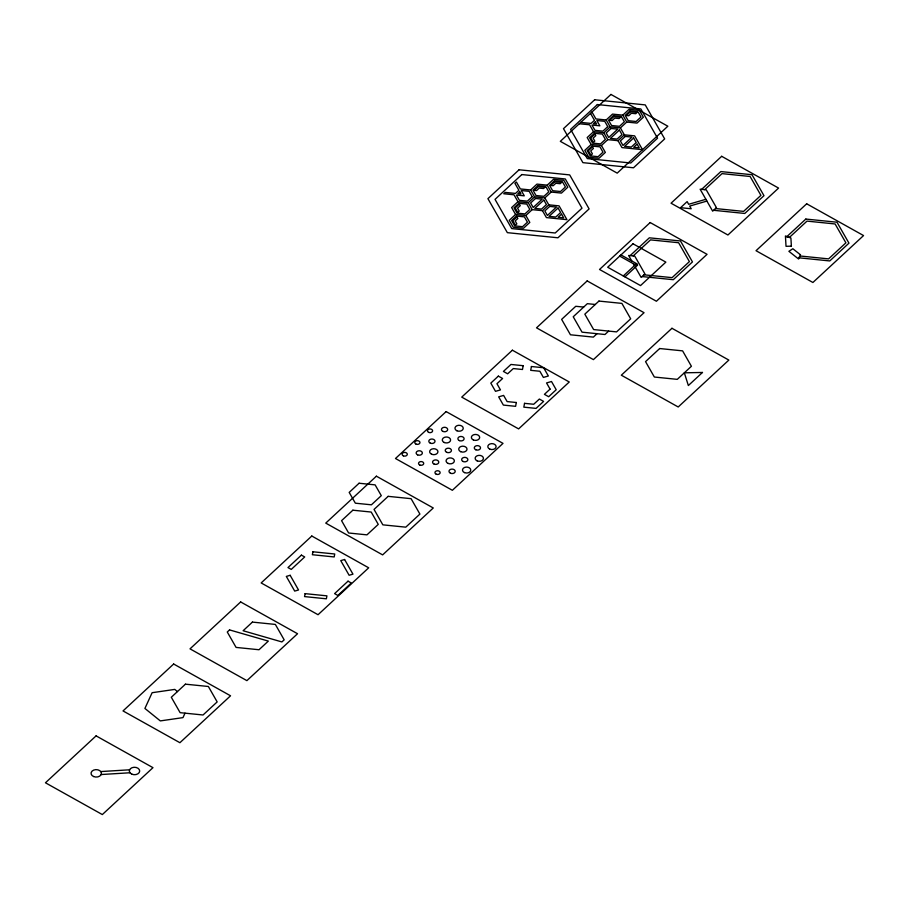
<?xml version="1.0" encoding="UTF-8"?>
<svg xmlns="http://www.w3.org/2000/svg" width="909" height="909" viewBox="0 0 909 909"><rect width="100%" height="100%" fill="white"/><g stroke="black" fill="none" stroke-linecap="round" stroke-linejoin="round"><path stroke-width="1.36" d="M185.016 713.167L182.97 717.621L160.325 720.905L144.906 708.452L152.121 692.703L174.767 689.408L177.448 691.579M517.96 201.696L514.017 194.799L503.745 193.753L505.199 192.401L515.483 193.435L518.891 190.288L514.937 183.379L516.403 182.027L520.346 188.936L530.629 189.97L536.958 184.107L547.229 185.152L553.558 179.278L563.83 180.323L567.784 187.231L561.455 193.094L551.172 192.049L544.843 197.912L534.572 196.878L528.243 202.741L517.96 201.696L511.631 207.559L515.585 214.467L525.856 215.513L532.185 209.649L542.457 210.683L548.786 204.82L559.069 205.866L566.955 219.671L546.411 217.592L542.457 210.683M591.964 112.023L595.906 118.931L606.189 119.965L612.518 114.102L622.79 115.148L629.119 109.285L639.391 110.319L643.345 117.227L637.016 123.09L626.733 122.045L620.404 127.908L610.132 126.874L603.803 132.737L593.52 131.691L587.191 137.566L591.145 144.463L601.417 145.508L607.746 139.645L618.018 140.679L624.347 134.816L634.63 135.861L642.515 149.667L621.972 147.588L618.018 140.679M515.585 214.467L509.245 220.33L513.199 227.239L523.47 228.284L529.799 222.41L525.856 215.513M591.145 144.463L584.817 150.326L588.759 157.234L599.031 158.28L605.36 152.417L601.417 145.508M630.142 255.611L649.333 237.817L680.5 240.976L692.465 261.917L673.274 279.699L642.106 276.552M701.646 189.356L720.848 171.574L752.004 174.721L763.98 195.674L744.778 213.456L713.61 210.297M633.209 255.918L650.514 239.885L678.614 242.726L689.397 261.61L672.092 277.643L643.992 274.802M704.714 189.663L722.019 173.63L750.118 176.482L760.913 195.355L743.596 211.388L715.508 208.547M623.29 275.961L635.948 264.224L637.595 265.144L624.938 276.87M636.766 264.689L637.402 264.099L620.983 254.929M597.043 333.694L593.372 337.103L570.443 334.785L561.637 319.377L575.761 306.288L583.68 307.083M608.644 331.092L604.962 334.501L582.033 332.171L573.227 316.764L587.35 303.674L595.27 304.481M705.884 199.298L688.67 204.298L687.136 201.616L680.591 207.684L691.215 208.763L689.681 206.082L706.895 201.082M100.763 771.571L129.589 769.798M101.149 774.536L129.964 772.764M580.771 122.397L591.043 123.442L594.452 120.283L590.498 113.375M579.306 123.749L589.577 124.794L593.52 131.691M619.722 256.099L635.311 264.814M622.79 115.148L626.733 122.045M620.404 127.908L624.347 134.816M606.189 119.965L610.132 126.874M603.803 132.737L607.746 139.645M631.732 260.928L628.608 255.452L634.743 256.077L644.936 273.927L641.163 277.427L635.334 267.235M633.312 263.69L634.425 265.644M547.229 185.152L551.172 192.049M544.843 197.912L548.786 204.82M530.629 189.97L534.572 196.878M528.243 202.741L532.185 209.649M305.106 593.645L304.549 596.588L326.365 598.804L326.922 595.849L305.106 593.645M312.912 551.786L312.366 554.729L334.182 556.944L334.739 553.99L312.912 551.786M516.312 402.505L515.608 406.323L503.37 405.084L498.666 396.858L503.62 395.415L507.142 401.585L516.312 402.505M523.186 365.691L522.482 369.497L513.312 368.565L507.654 373.804L503.416 371.429L510.949 364.452L523.186 365.691M524.538 403.346L523.823 407.152L536.06 408.391L543.605 401.403L539.355 399.04L533.708 404.266L524.538 403.346M531.413 366.52L530.697 370.327L539.866 371.258L543.389 377.428L548.354 375.985L543.65 367.759L531.413 366.52M800.477 254.793L798.602 259.02L788.887 251.316L792.853 248.748L800.477 254.793M519.084 169.778L487.917 198.662L507.347 232.659L557.944 237.783L589.112 208.911L569.682 174.903L519.084 169.778M594.645 99.774L563.478 128.658L582.908 162.654L633.505 167.779L664.672 138.907L645.242 104.899L594.645 99.774M521.823 174.562L495.041 199.378L511.733 228.591L555.206 232.999L581.987 208.184L565.296 178.971L521.823 174.562M597.383 104.558L570.602 129.373L587.294 158.586L630.766 162.995L657.548 138.179L640.856 108.966L597.383 104.558M610.95 94.434L560.319 141.338L617.2 173.13L667.842 126.215L610.95 94.434M519.8 191.879L517.857 193.685L521.005 194.003L519.8 191.879M595.361 121.874L593.418 123.681L596.577 123.999L595.361 121.874M518.88 203.298L514.005 207.809L517.039 213.115L524.947 213.91L529.811 209.4L526.777 204.093L518.88 203.298M537.867 185.697L532.992 190.208L536.026 195.526L543.934 196.321L548.797 191.81L545.764 186.504L537.867 185.697M594.441 133.293L589.566 137.804L592.6 143.111L600.508 143.906L605.371 139.407L602.337 134.089L594.441 133.293M613.427 115.693L608.553 120.204L611.598 125.522L619.495 126.317L624.358 121.806L621.324 116.5L613.427 115.693M519.334 204.093L515.198 207.922L517.778 212.433L519.232 211.081L517.562 208.161L520.243 205.684L519.334 204.093M538.321 186.504L534.185 190.333L536.56 190.572L539.23 188.095L543.571 188.538L545.036 187.174L538.321 186.504M594.895 134.089L590.759 137.918L593.338 142.429L594.793 141.077L593.122 138.157L595.804 135.68L594.895 134.089M613.882 116.5L609.746 120.329L612.121 120.567L614.791 118.09L619.131 118.534L620.597 117.17L613.882 116.5M532.197 196.639L527.334 201.15L519.425 200.344L516.392 195.037L524.288 195.833L521.255 190.526L529.163 191.322L532.197 196.639M607.757 126.635L602.894 131.146L594.986 130.339L591.952 125.033L599.86 125.828L596.827 120.522L604.724 121.317L607.757 126.635M516.494 216.069L511.619 220.569L514.653 225.887L522.561 226.682L527.425 222.171L524.391 216.865L516.494 216.069M535.481 198.469L530.617 202.98L533.197 207.491L542.196 199.151L535.481 198.469M554.467 180.88L549.604 185.391L552.638 190.697L560.535 191.504L565.409 186.993L562.376 181.675L554.467 180.88M592.054 146.065L587.18 150.576L590.214 155.882L598.122 156.678L602.985 152.167L599.951 146.86L592.054 146.065M611.041 128.464L606.178 132.975L608.757 137.486L617.756 129.146L611.041 128.464M630.028 110.875L625.165 115.386L628.199 120.692L636.095 121.499L640.97 116.988L637.936 111.671L630.028 110.875M516.948 216.865L512.812 220.694L515.392 225.205L516.846 223.853L515.187 220.932L517.857 218.455L516.948 216.865M554.922 181.675L550.786 185.504L553.161 185.743L555.842 183.266L560.183 183.709L561.637 182.357L554.922 181.675M592.509 146.86L588.373 150.689L590.952 155.2L592.407 153.848L590.748 150.928L593.418 148.451L592.509 146.86M630.482 111.671L626.346 115.5L628.721 115.75L631.403 113.261L635.743 113.705L637.198 112.352L630.482 111.671M543.843 200.071L534.833 208.411L541.548 209.093L546.423 204.582L543.843 200.071M619.404 130.067L610.394 138.407L617.109 139.088L621.983 134.577L619.404 130.067M549.706 206.411L544.832 210.922L547.411 215.444L556.422 207.093L549.706 206.411M625.267 136.418L620.393 140.918L622.972 145.44L631.982 137.089L625.267 136.418M558.058 208.013L549.059 216.353L555.774 217.035L560.637 212.524L558.058 208.013M633.618 138.009L624.619 146.349L631.335 147.031L636.198 142.52L633.618 138.009M561.546 214.126L558.149 217.274L563.671 217.842L561.546 214.126M637.107 144.122L633.709 147.269L639.232 147.837L637.107 144.122M359.078 483.236L349.192 492.405L355.351 503.188L371.406 504.813L381.291 495.655L375.122 484.872L359.078 483.236M96.093 735.87L45.45 782.785L102.331 814.566L152.973 767.662L96.093 735.87M173.653 664.013L123.022 710.929L179.902 742.71L230.545 695.794L173.653 664.013M240.658 601.94L190.015 648.856L246.896 680.636L297.538 633.732L240.658 601.94M311.798 536.026L261.167 582.942L318.048 614.723L368.69 567.807L311.798 536.026M376.394 476.191L325.752 523.107L382.632 554.888L433.275 507.972L376.394 476.191M446.126 411.584L395.483 458.5L452.364 490.292L503.007 443.376L446.126 411.584M512.381 350.204L461.738 397.119L518.619 428.9L569.261 381.985L512.381 350.204M587.169 280.915L536.526 327.831L593.418 359.612L644.049 312.696L587.169 280.915M650.174 222.546L599.531 269.462L656.412 301.243L707.054 254.327L650.174 222.546M721.678 156.303L671.047 203.207L727.927 234.999L778.57 188.083L721.678 156.303M633.005 243.782L607.689 267.235L640.527 285.585L665.854 262.133L633.005 243.782M301.413 555.126L287.971 567.58L291.255 569.409L304.697 556.956L301.413 555.126M352.874 510.199L341.568 520.664L348.613 532.992L366.963 534.856L378.258 524.379L371.213 512.051L352.874 510.199M498.348 376.121L490.815 383.109L495.507 391.336L500.461 389.893L496.95 383.734L502.597 378.496L498.348 376.121M229.545 629.914L227.273 632.005L236.079 647.413L259.008 649.742L268.337 641.095L229.545 629.914M185.436 684.17L171.312 697.26L180.118 712.667L203.048 714.985L217.171 701.907L208.366 686.488L185.436 684.17M252.429 622.097L243.101 630.744L281.904 641.936L284.165 639.834L275.359 624.426L252.429 622.097M388.166 496.348L374.042 509.438L382.848 524.845L405.778 527.163L419.901 514.085L411.095 498.677L388.166 496.348M598.951 301.072L584.828 314.162L593.634 329.569L616.563 331.887L630.687 318.809L621.881 303.39L598.951 301.072M716.451 207.672L712.667 211.172L700.112 189.197L706.248 189.822L716.451 207.672M550.07 389.109L544.423 394.347L548.661 396.722L556.206 389.734L551.502 381.507L546.548 382.95L550.07 389.109M348.033 581.169L334.592 593.622L337.875 595.452L351.317 583.01L348.033 581.169M671.956 328.285L621.324 375.201L678.205 406.982L728.848 360.078L671.956 328.285M806.669 203.786L756.027 250.702L812.907 282.483L863.55 235.567L806.669 203.786M659.673 348.533L645.549 361.623L654.355 377.03L677.285 379.36L691.408 366.27L682.602 350.863L659.673 348.533M805.829 219.058L786.637 236.84L789.705 237.147L807.01 221.114L835.11 223.966L845.893 242.839L828.588 258.883L800.488 256.031L798.602 257.781L829.758 260.94L848.961 243.157L836.996 222.216L805.829 219.058M702.475 372.463L688.352 385.541L684.341 372.815L702.475 372.463M290.153 575.306L286.324 576.42L294.698 591.089L298.527 589.975L290.153 575.306M344.591 559.501L340.75 560.614L349.124 575.272L352.965 574.158L344.591 559.501M791.375 246.169L786.024 246.305L785.421 235.954L790.91 238.044L791.375 246.169M93.57 776.525A5.181 3.727 0.6 0 0 101.41 773.423A5.181 3.727 0.6 0 0 93.695 770.082A5.181 3.727 0.6 0 0 93.57 776.525M131.85 774.173A5.181 3.727 0.6 0 0 139.691 771.071A5.181 3.727 0.6 0 0 131.975 767.73A5.181 3.727 0.6 0 0 131.85 774.173M489.826 449.137A4.147 2.977 0.6 0 0 496.098 446.66A4.147 2.977 0.6 0 0 489.928 443.99A4.147 2.977 0.6 0 0 489.826 449.137M477.168 460.874A4.147 2.977 0.6 0 0 483.44 458.386A4.147 2.977 0.6 0 0 477.27 455.716A4.147 2.977 0.6 0 0 477.168 460.874M464.51 472.6A4.147 2.977 0.6 0 0 470.771 470.112A4.147 2.977 0.6 0 0 464.613 467.442A4.147 2.977 0.6 0 0 464.51 472.6M473.407 439.967A4.147 2.977 0.6 0 0 479.679 437.479A4.147 2.977 0.6 0 0 473.509 434.809A4.147 2.977 0.6 0 0 473.407 439.967M431.661 454.25A4.147 2.977 0.6 0 0 437.933 451.762A4.147 2.977 0.6 0 0 431.764 449.091A4.147 2.977 0.6 0 0 431.661 454.25M444.319 442.524A4.147 2.977 0.6 0 0 450.591 440.036A4.147 2.977 0.6 0 0 444.421 437.365A4.147 2.977 0.6 0 0 444.319 442.524M456.988 430.798A4.147 2.977 0.6 0 0 463.249 428.309A4.147 2.977 0.6 0 0 457.091 425.639A4.147 2.977 0.6 0 0 456.988 430.798M448.08 463.42A4.147 2.977 0.6 0 0 454.352 460.943A4.147 2.977 0.6 0 0 448.182 458.272A4.147 2.977 0.6 0 0 448.08 463.42M460.749 451.693A4.147 2.977 0.6 0 0 467.01 449.216A4.147 2.977 0.6 0 0 460.852 446.535A4.147 2.977 0.6 0 0 460.749 451.693M475.816 449.785A3.113 2.238 0.6 0 0 480.52 447.921A3.113 2.238 0.6 0 0 475.896 445.91A3.113 2.238 0.6 0 0 475.816 449.785M463.158 461.511A3.113 2.238 0.6 0 0 467.862 459.647A3.113 2.238 0.6 0 0 463.238 457.647A3.113 2.238 0.6 0 0 463.158 461.511M450.5 473.237A3.113 2.238 0.6 0 0 455.204 471.373A3.113 2.238 0.6 0 0 450.569 469.374A3.113 2.238 0.6 0 0 450.5 473.237M434.07 464.067A3.113 2.238 0.6 0 0 438.774 462.204A3.113 2.238 0.6 0 0 434.15 460.193A3.113 2.238 0.6 0 0 434.07 464.067M446.739 452.341A3.113 2.238 0.6 0 0 451.443 450.478A3.113 2.238 0.6 0 0 446.808 448.467A3.113 2.238 0.6 0 0 446.739 452.341M459.397 440.604A3.113 2.238 0.6 0 0 464.101 438.74A3.113 2.238 0.6 0 0 459.477 436.74A3.113 2.238 0.6 0 0 459.397 440.604M442.978 431.434A3.113 2.238 0.6 0 0 447.683 429.571A3.113 2.238 0.6 0 0 443.047 427.56A3.113 2.238 0.6 0 0 442.978 431.434M430.309 443.16A3.113 2.238 0.6 0 0 435.013 441.297A3.113 2.238 0.6 0 0 430.389 439.297A3.113 2.238 0.6 0 0 430.309 443.16M417.651 454.886A3.113 2.238 0.6 0 0 422.355 453.023A3.113 2.238 0.6 0 0 417.731 451.023A3.113 2.238 0.6 0 0 417.651 454.886M428.696 432.389A2.591 1.863 0.6 0 0 432.616 430.843A2.591 1.863 0.6 0 0 428.764 429.173A2.591 1.863 0.6 0 0 428.696 432.389M416.038 444.115A2.591 1.863 0.6 0 0 419.958 442.569A2.591 1.863 0.6 0 0 416.106 440.899A2.591 1.863 0.6 0 0 416.038 444.115M403.38 455.852A2.591 1.863 0.6 0 0 407.3 454.295A2.591 1.863 0.6 0 0 403.448 452.625A2.591 1.863 0.6 0 0 403.38 455.852M419.799 465.022A2.591 1.863 0.6 0 0 423.719 463.476A2.591 1.863 0.6 0 0 419.867 461.795A2.591 1.863 0.6 0 0 419.799 465.022M436.218 474.203A2.591 1.863 0.6 0 0 440.138 472.646A2.591 1.863 0.6 0 0 436.286 470.976A2.591 1.863 0.6 0 0 436.218 474.203"/></g></svg>
